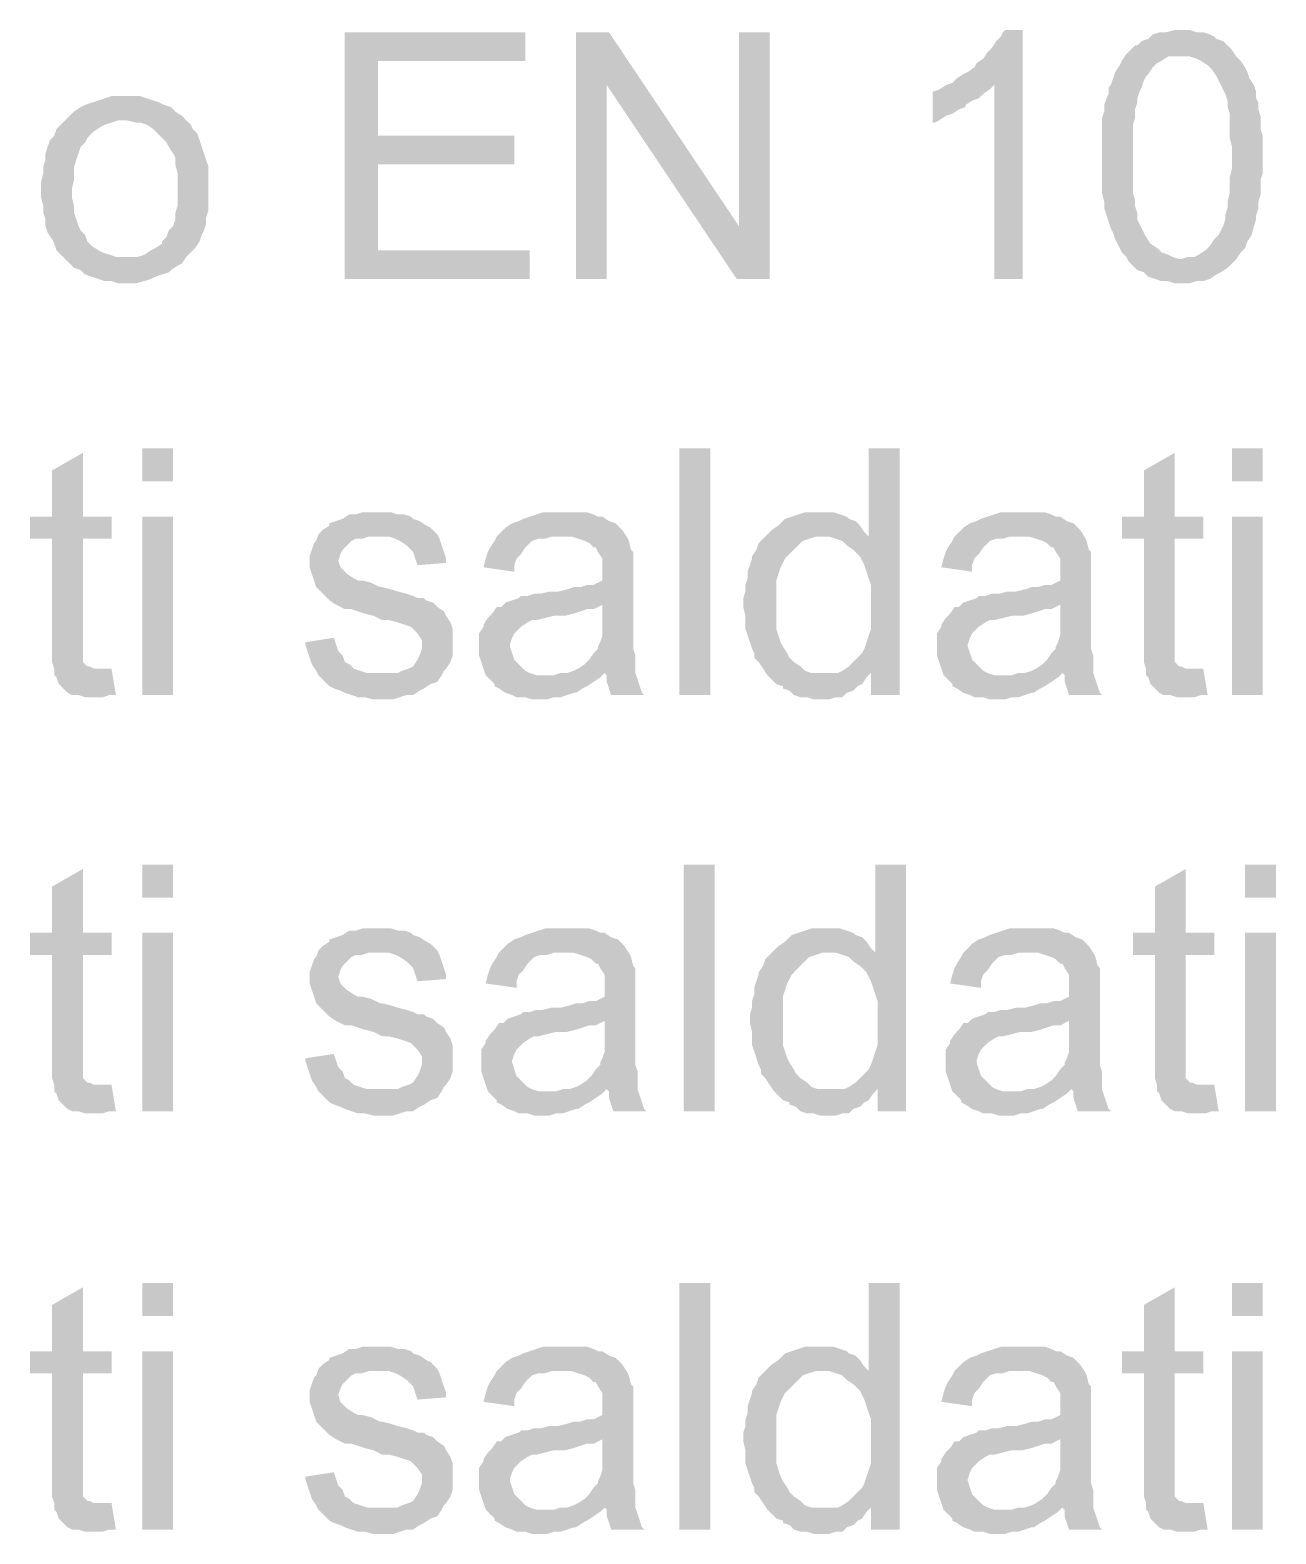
# Model space of a CAD drawing. Header units: millimetres. Extents: x -35.3 to 0.3, y 0.4 to 20.6.
# Drawn here: x -34.099 to -33.628, y 7.46 to 8.029 of the extents above; entities that cross this region are included whole.
import ezdxf

# ---------------------------------------------------------------- set-up
doc = ezdxf.new("R2010")
doc.units = ezdxf.units.MM
doc.layers.add('PDF _Riempimenti solidi', color=7, linetype='Continuous')

msp = doc.modelspace()

# ---------------------------------------------------------------- hatches: boundary and pattern name
at = {"layer": 'PDF _Riempimenti solidi', "transparency": 33554559}
for points in [[(-33.91183, 8.02851), (-33.98017, 8.02851), (-33.98017, 7.93517), (-33.91017, 7.93517), (-33.91017, 7.94601), (-33.96767, 7.94601), (-33.96767, 7.97851), (-33.916, 7.97851), (-33.916, 7.98934), (-33.96767, 7.98934), (-33.96767, 8.01767), (-33.91183, 8.01767)], [(-33.88017, 8.02851), (-33.89267, 8.02851), (-33.89267, 7.93517), (-33.881, 7.93517), (-33.881, 8.00851)], [(-33.88017, 8.02851), (-33.881, 8.00851), (-33.83183, 7.93517), (-33.831, 7.95517)], [(-33.81933, 8.02851), (-33.831, 8.02851), (-33.831, 7.95517), (-33.83183, 7.93517), (-33.81933, 7.93517)], [(-33.7235, 8.02934), (-33.73017, 8.02934), (-33.731, 8.02851), (-33.73183, 8.02684), (-33.7335, 8.02517), (-33.73517, 8.02267), (-33.73683, 8.02101), (-33.7385, 8.01851), (-33.741, 8.01684), (-33.74183, 8.01517), (-33.74433, 8.01351), (-33.746, 8.01267), (-33.7485, 8.01101), (-33.75017, 8.00934), (-33.73433, 8.00851), (-33.73433, 7.93517), (-33.7235, 7.93517)], [(-33.6635, 8.02934), (-33.666, 8.02934), (-33.66933, 8.02851), (-33.67183, 8.02851), (-33.67433, 8.02767), (-33.676, 8.02601), (-33.6785, 8.02517), (-33.68017, 8.02351), (-33.681, 8.02351), (-33.68267, 8.02184), (-33.68433, 8.02017), (-33.6635, 8.01934), (-33.66017, 8.01934), (-33.65767, 8.01851), (-33.656, 8.01767), (-33.6535, 8.01601), (-33.65183, 8.01434), (-33.65017, 8.01184), (-33.64933, 8.01017), (-33.6485, 8.00851), (-33.64683, 8.00517), (-33.646, 8.00267), (-33.646, 8.00017), (-33.64517, 7.99767), (-33.64517, 7.98851), (-33.64433, 7.98517), (-33.64433, 7.97684), (-33.64517, 7.97351), (-33.64517, 7.96767), (-33.646, 7.96434), (-33.646, 7.96184), (-33.64683, 7.95934), (-33.64683, 7.95767), (-33.64767, 7.95517), (-33.64933, 7.95184), (-33.651, 7.95017), (-33.65267, 7.94767), (-33.65433, 7.94601), (-33.65683, 7.94434), (-33.6585, 7.94351), (-33.661, 7.94351), (-33.6635, 7.94267), (-33.6835, 7.94184), (-33.68183, 7.94017), (-33.68017, 7.93851), (-33.67767, 7.93767), (-33.676, 7.93601), (-33.671, 7.93434), (-33.6685, 7.93434), (-33.666, 7.93351), (-33.66017, 7.93351), (-33.65767, 7.93434), (-33.65517, 7.93434), (-33.65267, 7.93517), (-33.65017, 7.93684), (-33.6485, 7.93767), (-33.646, 7.93934), (-33.64433, 7.94101), (-33.64267, 7.94267), (-33.641, 7.94517), (-33.63933, 7.94684), (-33.6385, 7.94934), (-33.63683, 7.95184), (-33.636, 7.95517), (-33.63517, 7.95767), (-33.63517, 7.95934), (-33.63433, 7.96184), (-33.63433, 7.96434), (-33.6335, 7.96684), (-33.6335, 7.97267), (-33.63267, 7.97517), (-33.63267, 7.98934), (-33.6335, 7.99184), (-33.6335, 7.99684), (-33.63433, 7.99934), (-33.63433, 8.00184), (-33.63517, 8.00351), (-33.63517, 8.00601), (-33.636, 8.00851), (-33.63767, 8.01101), (-33.6385, 8.01351), (-33.63933, 8.01517), (-33.641, 8.01767), (-33.64267, 8.01934), (-33.64433, 8.02184), (-33.64767, 8.02517), (-33.65017, 8.02601), (-33.651, 8.02684), (-33.65267, 8.02767), (-33.65517, 8.02851), (-33.65767, 8.02851), (-33.66017, 8.02934)], [(-33.68433, 8.02017), (-33.686, 8.01767), (-33.68683, 8.01601), (-33.6885, 8.01351), (-33.68933, 8.01101), (-33.69017, 8.00851), (-33.691, 8.00767), (-33.691, 8.00517), (-33.69183, 8.00351), (-33.69267, 8.00101), (-33.69267, 7.99851), (-33.6935, 7.99601), (-33.6935, 7.96767), (-33.69267, 7.96434), (-33.69267, 7.96184), (-33.69017, 7.95434), (-33.68933, 7.95267), (-33.6885, 7.95017), (-33.68767, 7.94851), (-33.68683, 7.94684), (-33.686, 7.94517), (-33.68433, 7.94351), (-33.6835, 7.94184), (-33.6635, 7.94267), (-33.66433, 7.94267), (-33.66683, 7.94351), (-33.6685, 7.94434), (-33.671, 7.94517), (-33.67267, 7.94684), (-33.67517, 7.94851), (-33.67683, 7.95101), (-33.67933, 7.95601), (-33.68017, 7.95767), (-33.68017, 7.96017), (-33.681, 7.96267), (-33.681, 7.96517), (-33.68183, 7.96767), (-33.68183, 7.99351), (-33.681, 7.99601), (-33.681, 7.99934), (-33.68017, 8.00184), (-33.68017, 8.00351), (-33.67933, 8.00601), (-33.6785, 8.00767), (-33.67767, 8.01017), (-33.67683, 8.01184), (-33.676, 8.01267), (-33.67433, 8.01517), (-33.67267, 8.01684), (-33.671, 8.01767), (-33.6685, 8.01934), (-33.6635, 8.01934)], [(-33.75017, 8.00934), (-33.75267, 8.00851), (-33.75517, 8.00684), (-33.75767, 8.00601), (-33.75767, 7.99434), (-33.75683, 7.99434), (-33.75517, 7.99517), (-33.75267, 7.99684), (-33.75017, 7.99767), (-33.74767, 7.99934), (-33.74517, 8.00017), (-33.74517, 8.00101), (-33.74267, 8.00267), (-33.74017, 8.00351), (-33.7385, 8.00517), (-33.736, 8.00684), (-33.73433, 8.00851)], [(-34.0635, 8.00434), (-34.0685, 8.00434), (-34.071, 8.00351), (-34.0735, 8.00267), (-34.0785, 8.00101), (-34.08017, 8.00017), (-34.08267, 7.99851), (-34.08433, 7.99684), (-34.086, 7.99517), (-34.06267, 7.99517), (-34.05933, 7.99434), (-34.05767, 7.99434), (-34.05517, 7.99351), (-34.05267, 7.99184), (-34.04933, 7.98851), (-34.04767, 7.98684), (-34.04683, 7.98517), (-34.04517, 7.98267), (-34.04433, 7.98101), (-34.04433, 7.97851), (-34.0435, 7.97517), (-34.0435, 7.96267), (-34.04433, 7.96017), (-34.04433, 7.95767), (-34.04517, 7.95517), (-34.04683, 7.95351), (-34.04767, 7.95101), (-34.04933, 7.94934), (-34.04933, 7.94851), (-34.05183, 7.94684), (-34.0535, 7.94601), (-34.056, 7.94434), (-34.0585, 7.94351), (-34.0635, 7.94351), (-34.086, 7.94267), (-34.08433, 7.94101), (-34.08267, 7.93934), (-34.08017, 7.93851), (-34.0785, 7.93684), (-34.0735, 7.93517), (-34.071, 7.93434), (-34.0685, 7.93434), (-34.066, 7.93351), (-34.05933, 7.93351), (-34.056, 7.93434), (-34.0535, 7.93517), (-34.05183, 7.93601), (-34.04933, 7.93684), (-34.04683, 7.93767), (-34.046, 7.93851), (-34.0435, 7.94017), (-34.04183, 7.94101), (-34.04017, 7.94351), (-34.0385, 7.94517), (-34.03683, 7.94684), (-34.03517, 7.94934), (-34.03433, 7.95184), (-34.0335, 7.95351), (-34.03267, 7.95601), (-34.03267, 7.95851), (-34.03183, 7.96101), (-34.03183, 7.97767), (-34.0335, 7.98267), (-34.03433, 7.98517), (-34.03517, 7.98767), (-34.036, 7.99017), (-34.03767, 7.99184), (-34.0385, 7.99351), (-34.04017, 7.99517), (-34.04183, 7.99684), (-34.04433, 7.99851), (-34.046, 8.00017), (-34.0485, 8.00101), (-34.05017, 8.00184), (-34.05267, 8.00267), (-34.05767, 8.00434), (-34.06017, 8.00434)], [(-34.086, 7.99517), (-34.08767, 7.99351), (-34.08933, 7.99184), (-34.09017, 7.98934), (-34.09183, 7.98767), (-34.0935, 7.98267), (-34.0935, 7.98017), (-34.09433, 7.97767), (-34.09433, 7.97517), (-34.09517, 7.97184), (-34.09517, 7.96601), (-34.09433, 7.96267), (-34.09433, 7.96017), (-34.0935, 7.95767), (-34.0935, 7.95517), (-34.09267, 7.95267), (-34.091, 7.95017), (-34.09017, 7.94851), (-34.08933, 7.94601), (-34.08767, 7.94434), (-34.086, 7.94267), (-34.0635, 7.94351), (-34.06683, 7.94351), (-34.07183, 7.94517), (-34.0735, 7.94601), (-34.076, 7.94767), (-34.07767, 7.94934), (-34.0785, 7.95184), (-34.08017, 7.95351), (-34.081, 7.95517), (-34.08183, 7.95767), (-34.08267, 7.96017), (-34.08267, 7.96267), (-34.0835, 7.96601), (-34.0835, 7.96934), (-34.08267, 7.97267), (-34.08267, 7.97767), (-34.08183, 7.98017), (-34.08017, 7.98517), (-34.0785, 7.98684), (-34.07767, 7.98851), (-34.07683, 7.98934), (-34.07517, 7.99101), (-34.07267, 7.99267), (-34.071, 7.99351), (-34.066, 7.99517), (-34.0635, 7.99517)], [(-34.07933, 7.86934), (-34.091, 7.86267), (-34.091, 7.84517), (-34.09933, 7.84517), (-34.09933, 7.83684), (-34.091, 7.83684), (-34.091, 7.79017), (-34.09017, 7.78767), (-34.0735, 7.78767), (-34.07517, 7.78767), (-34.07683, 7.78851), (-34.07767, 7.78851), (-34.07933, 7.79017), (-34.07933, 7.83684), (-34.0685, 7.83684), (-34.0685, 7.84517), (-34.07933, 7.84517)], [(-34.04517, 7.85851), (-34.04517, 7.87101), (-34.05683, 7.87101), (-34.05683, 7.85851)], [(-33.84183, 7.77767), (-33.84183, 7.87101), (-33.8535, 7.87101), (-33.8535, 7.77767)], [(-33.77017, 7.87101), (-33.78183, 7.87101), (-33.78183, 7.83767), (-33.79933, 7.83767), (-33.79683, 7.83767), (-33.79433, 7.83684), (-33.79183, 7.83601), (-33.79017, 7.83434), (-33.78767, 7.83267), (-33.786, 7.83101), (-33.78517, 7.83017), (-33.78433, 7.82851), (-33.7835, 7.82684), (-33.78183, 7.82184), (-33.781, 7.81934), (-33.781, 7.80267), (-33.78183, 7.80017), (-33.7835, 7.79517), (-33.78433, 7.79351), (-33.786, 7.79184), (-33.78933, 7.78851), (-33.79183, 7.78684), (-33.7935, 7.78601), (-33.781, 7.78601), (-33.781, 7.77767), (-33.77017, 7.77767)], [(-33.666, 7.86934), (-33.67767, 7.86267), (-33.67767, 7.84517), (-33.686, 7.84517), (-33.686, 7.83684), (-33.67767, 7.83684), (-33.67767, 7.79017), (-33.67683, 7.78767), (-33.66017, 7.78767), (-33.66183, 7.78767), (-33.6635, 7.78851), (-33.66433, 7.78851), (-33.666, 7.79017), (-33.666, 7.83684), (-33.65517, 7.83684), (-33.65517, 7.84517), (-33.666, 7.84517)], [(-33.63267, 7.85851), (-33.63267, 7.87101), (-33.64434, 7.87101), (-33.64434, 7.85851)], [(-34.04517, 7.77767), (-34.04517, 7.84517), (-34.05683, 7.84517), (-34.05683, 7.77767)], [(-33.9685, 7.84684), (-33.9735, 7.84684), (-33.976, 7.84601), (-33.9785, 7.84601), (-33.981, 7.84434), (-33.9835, 7.84351), (-33.986, 7.84267), (-33.986, 7.84184), (-33.9885, 7.84017), (-33.99017, 7.83851), (-33.96767, 7.83767), (-33.9635, 7.83767), (-33.961, 7.83684), (-33.95933, 7.83601), (-33.95683, 7.83434), (-33.95433, 7.83184), (-33.95267, 7.82684), (-33.94183, 7.82767), (-33.94183, 7.82934), (-33.94267, 7.83184), (-33.9435, 7.83434), (-33.94433, 7.83684), (-33.94517, 7.83851), (-33.94767, 7.84101), (-33.94933, 7.84184), (-33.95183, 7.84351), (-33.95433, 7.84434), (-33.95517, 7.84517), (-33.95767, 7.84601), (-33.96017, 7.84601), (-33.96267, 7.84684), (-33.96517, 7.84684)], [(-33.89683, 7.84684), (-33.90517, 7.84684), (-33.90767, 7.84601), (-33.91267, 7.84434), (-33.91433, 7.84351), (-33.91683, 7.84267), (-33.91933, 7.84101), (-33.921, 7.83934), (-33.92267, 7.83767), (-33.89433, 7.83767), (-33.89183, 7.83684), (-33.88933, 7.83601), (-33.88767, 7.83517), (-33.886, 7.83351), (-33.88517, 7.83351), (-33.88433, 7.83184), (-33.88267, 7.82934), (-33.88267, 7.82101), (-33.886, 7.81934), (-33.8885, 7.81934), (-33.891, 7.81851), (-33.8935, 7.81851), (-33.896, 7.81767), (-33.89933, 7.81684), (-33.90267, 7.81684), (-33.906, 7.81601), (-33.9085, 7.81601), (-33.911, 7.81517), (-33.9135, 7.81517), (-33.91433, 7.81434), (-33.91933, 7.81267), (-33.88267, 7.81184), (-33.88267, 7.80017), (-33.8835, 7.79767), (-33.88433, 7.79601), (-33.88433, 7.79517), (-33.886, 7.79351), (-33.88767, 7.79101), (-33.88933, 7.78934), (-33.89183, 7.78767), (-33.8935, 7.78684), (-33.896, 7.78601), (-33.88183, 7.78601), (-33.881, 7.78517), (-33.881, 7.78267), (-33.88017, 7.78017), (-33.87933, 7.77767), (-33.86683, 7.77767), (-33.86767, 7.77851), (-33.8685, 7.78101), (-33.86933, 7.78351), (-33.87017, 7.78601), (-33.87017, 7.79267), (-33.871, 7.79517), (-33.871, 7.83184), (-33.87183, 7.83267), (-33.87267, 7.83601), (-33.8735, 7.83767), (-33.87517, 7.84017), (-33.876, 7.84101), (-33.87767, 7.84267), (-33.88017, 7.84351), (-33.88267, 7.84517), (-33.88433, 7.84517), (-33.886, 7.84601), (-33.8885, 7.84684), (-33.89433, 7.84684)], [(-33.80017, 7.84684), (-33.806, 7.84684), (-33.8085, 7.84601), (-33.811, 7.84517), (-33.8135, 7.84434), (-33.81517, 7.84267), (-33.816, 7.84184), (-33.8185, 7.84017), (-33.82017, 7.83851), (-33.8235, 7.83517), (-33.82433, 7.83267), (-33.826, 7.83017), (-33.826, 7.82934), (-33.82683, 7.82684), (-33.82767, 7.82434), (-33.82767, 7.82184), (-33.8285, 7.81934), (-33.8285, 7.81684), (-33.82933, 7.81434), (-33.82933, 7.81101), (-33.8285, 7.80767), (-33.8285, 7.80267), (-33.82767, 7.80017), (-33.82683, 7.79767), (-33.826, 7.79517), (-33.82517, 7.79351), (-33.82517, 7.79184), (-33.8235, 7.79017), (-33.82017, 7.78517), (-33.7985, 7.78601), (-33.8035, 7.78601), (-33.806, 7.78684), (-33.80767, 7.78851), (-33.81017, 7.79017), (-33.81183, 7.79184), (-33.81267, 7.79351), (-33.81433, 7.79601), (-33.81517, 7.79767), (-33.816, 7.80017), (-33.81683, 7.80267), (-33.81683, 7.82101), (-33.816, 7.82351), (-33.81517, 7.82601), (-33.8135, 7.82934), (-33.81017, 7.83267), (-33.80683, 7.83601), (-33.80433, 7.83684), (-33.80183, 7.83767), (-33.78183, 7.83767), (-33.7835, 7.83934), (-33.78517, 7.84184), (-33.78683, 7.84351), (-33.78933, 7.84434), (-33.79017, 7.84517), (-33.79267, 7.84601), (-33.79517, 7.84684), (-33.79767, 7.84684)], [(-33.7235, 7.84684), (-33.73183, 7.84684), (-33.73433, 7.84601), (-33.73683, 7.84517), (-33.73933, 7.84434), (-33.741, 7.84351), (-33.7435, 7.84267), (-33.746, 7.84101), (-33.74767, 7.83934), (-33.74933, 7.83767), (-33.721, 7.83767), (-33.716, 7.83601), (-33.71433, 7.83517), (-33.71267, 7.83351), (-33.71183, 7.83351), (-33.711, 7.83184), (-33.70933, 7.82934), (-33.70933, 7.82101), (-33.71267, 7.81934), (-33.71517, 7.81934), (-33.71767, 7.81851), (-33.72017, 7.81851), (-33.72267, 7.81767), (-33.726, 7.81684), (-33.72933, 7.81684), (-33.73267, 7.81601), (-33.73517, 7.81601), (-33.73767, 7.81517), (-33.74017, 7.81517), (-33.741, 7.81434), (-33.746, 7.81267), (-33.70933, 7.81184), (-33.70933, 7.80017), (-33.71017, 7.79767), (-33.711, 7.79601), (-33.711, 7.79517), (-33.71267, 7.79351), (-33.71433, 7.79101), (-33.716, 7.78934), (-33.7185, 7.78767), (-33.72017, 7.78684), (-33.72267, 7.78601), (-33.7085, 7.78601), (-33.70767, 7.78517), (-33.70767, 7.78267), (-33.70683, 7.78017), (-33.706, 7.77767), (-33.6935, 7.77767), (-33.69433, 7.77851), (-33.69517, 7.78101), (-33.69683, 7.78601), (-33.69683, 7.79267), (-33.69767, 7.79517), (-33.69767, 7.83184), (-33.6985, 7.83267), (-33.69933, 7.83601), (-33.70017, 7.83767), (-33.70183, 7.84017), (-33.70267, 7.84101), (-33.70433, 7.84267), (-33.70683, 7.84351), (-33.70933, 7.84517), (-33.711, 7.84517), (-33.71267, 7.84601), (-33.71517, 7.84684), (-33.721, 7.84684)], [(-33.63267, 7.77767), (-33.63267, 7.84517), (-33.64434, 7.84517), (-33.64434, 7.77767)], [(-33.99017, 7.83851), (-33.991, 7.83601), (-33.99183, 7.83517), (-33.99267, 7.83267), (-33.9935, 7.83017), (-33.9935, 7.82601), (-33.99267, 7.82351), (-33.99183, 7.82101), (-33.991, 7.81851), (-33.98767, 7.81517), (-33.986, 7.81351), (-33.9835, 7.81184), (-33.98017, 7.81017), (-33.97767, 7.81017), (-33.97517, 7.80934), (-33.97267, 7.80851), (-33.96933, 7.80767), (-33.966, 7.80601), (-33.9635, 7.80601), (-33.96017, 7.80517), (-33.95517, 7.80351), (-33.95267, 7.80101), (-33.951, 7.79851), (-33.951, 7.79517), (-33.95183, 7.79267), (-33.95267, 7.79101), (-33.95433, 7.78851), (-33.956, 7.78767), (-33.9585, 7.78684), (-33.96017, 7.78601), (-33.966, 7.78601), (-33.99017, 7.78517), (-33.98683, 7.78184), (-33.986, 7.78101), (-33.98433, 7.78017), (-33.98183, 7.77934), (-33.98017, 7.77851), (-33.97767, 7.77767), (-33.97517, 7.77684), (-33.97267, 7.77684), (-33.96933, 7.77601), (-33.96183, 7.77601), (-33.95933, 7.77684), (-33.95683, 7.77767), (-33.95433, 7.77767), (-33.95183, 7.77934), (-33.95017, 7.78017), (-33.94767, 7.78184), (-33.94517, 7.78267), (-33.9435, 7.78517), (-33.94267, 7.78684), (-33.94183, 7.78767), (-33.94017, 7.79017), (-33.93933, 7.79267), (-33.93933, 7.80267), (-33.94017, 7.80517), (-33.94183, 7.80767), (-33.94267, 7.80934), (-33.94517, 7.81101), (-33.94683, 7.81267), (-33.94933, 7.81351), (-33.95017, 7.81434), (-33.95267, 7.81434), (-33.95433, 7.81517), (-33.95683, 7.81601), (-33.96017, 7.81684), (-33.96267, 7.81767), (-33.966, 7.81851), (-33.96683, 7.81851), (-33.97017, 7.82017), (-33.9735, 7.82101), (-33.97517, 7.82101), (-33.97683, 7.82184), (-33.97933, 7.82351), (-33.981, 7.82517), (-33.98183, 7.82601), (-33.98267, 7.82851), (-33.98183, 7.83101), (-33.981, 7.83267), (-33.9785, 7.83517), (-33.97767, 7.83601), (-33.976, 7.83684), (-33.9735, 7.83684), (-33.971, 7.83767), (-33.96767, 7.83767)], [(-33.92267, 7.83767), (-33.9235, 7.83601), (-33.92517, 7.83351), (-33.926, 7.83184), (-33.92683, 7.82934), (-33.92767, 7.82601), (-33.916, 7.82434), (-33.916, 7.82684), (-33.91517, 7.82934), (-33.9135, 7.83101), (-33.91183, 7.83351), (-33.911, 7.83434), (-33.90933, 7.83601), (-33.90683, 7.83684), (-33.90433, 7.83684), (-33.90183, 7.83767), (-33.8985, 7.83767)], [(-33.74933, 7.83767), (-33.75017, 7.83601), (-33.75183, 7.83351), (-33.75267, 7.83184), (-33.7535, 7.82934), (-33.75433, 7.82601), (-33.74267, 7.82434), (-33.74267, 7.82684), (-33.74183, 7.82934), (-33.74017, 7.83101), (-33.7385, 7.83351), (-33.73767, 7.83434), (-33.736, 7.83601), (-33.7335, 7.83684), (-33.731, 7.83684), (-33.7285, 7.83767), (-33.72517, 7.83767)], [(-33.91933, 7.81267), (-33.921, 7.81101), (-33.92267, 7.81101), (-33.92433, 7.80851), (-33.926, 7.80684), (-33.92767, 7.80434), (-33.92767, 7.80351), (-33.92933, 7.80101), (-33.92933, 7.79267), (-33.92683, 7.78517), (-33.92517, 7.78351), (-33.9235, 7.78184), (-33.9235, 7.78101), (-33.92183, 7.78017), (-33.91933, 7.77851), (-33.91683, 7.77767), (-33.91517, 7.77684), (-33.91183, 7.77684), (-33.90933, 7.77601), (-33.9035, 7.77601), (-33.901, 7.77684), (-33.8985, 7.77684), (-33.8935, 7.77851), (-33.89267, 7.77851), (-33.89017, 7.78017), (-33.8885, 7.78101), (-33.886, 7.78267), (-33.8835, 7.78434), (-33.9035, 7.78517), (-33.90767, 7.78517), (-33.91017, 7.78601), (-33.91183, 7.78684), (-33.91433, 7.78934), (-33.916, 7.79101), (-33.91683, 7.79351), (-33.91767, 7.79601), (-33.91767, 7.79684), (-33.91683, 7.79934), (-33.916, 7.80101), (-33.91517, 7.80184), (-33.9135, 7.80351), (-33.911, 7.80517), (-33.90933, 7.80601), (-33.90767, 7.80601), (-33.90433, 7.80684), (-33.901, 7.80767), (-33.89683, 7.80767), (-33.8935, 7.80851), (-33.891, 7.80934), (-33.8885, 7.81017), (-33.886, 7.81017), (-33.88267, 7.81184)], [(-33.746, 7.81267), (-33.74767, 7.81101), (-33.74933, 7.81101), (-33.751, 7.80851), (-33.75267, 7.80684), (-33.75433, 7.80434), (-33.75433, 7.80351), (-33.756, 7.80101), (-33.756, 7.79267), (-33.75517, 7.79017), (-33.7535, 7.78517), (-33.75183, 7.78351), (-33.75017, 7.78184), (-33.75017, 7.78101), (-33.7485, 7.78017), (-33.746, 7.77851), (-33.7435, 7.77767), (-33.74183, 7.77684), (-33.7385, 7.77684), (-33.736, 7.77601), (-33.73017, 7.77601), (-33.72767, 7.77684), (-33.72517, 7.77684), (-33.72017, 7.77851), (-33.71933, 7.77851), (-33.71683, 7.78017), (-33.71517, 7.78101), (-33.71267, 7.78267), (-33.71017, 7.78434), (-33.73017, 7.78517), (-33.73433, 7.78517), (-33.73683, 7.78601), (-33.7385, 7.78684), (-33.741, 7.78934), (-33.74267, 7.79101), (-33.7435, 7.79351), (-33.74433, 7.79601), (-33.74433, 7.79684), (-33.7435, 7.79934), (-33.74267, 7.80101), (-33.74183, 7.80184), (-33.74017, 7.80351), (-33.73767, 7.80517), (-33.736, 7.80601), (-33.73433, 7.80601), (-33.731, 7.80684), (-33.72767, 7.80767), (-33.7235, 7.80767), (-33.72017, 7.80851), (-33.71767, 7.80934), (-33.71517, 7.81017), (-33.71267, 7.81017), (-33.70933, 7.81184)], [(-33.98433, 7.79934), (-33.99517, 7.79767), (-33.99517, 7.79684), (-33.99433, 7.79434), (-33.9935, 7.79184), (-33.99267, 7.78934), (-33.991, 7.78684), (-33.99017, 7.78517), (-33.966, 7.78601), (-33.97183, 7.78601), (-33.97433, 7.78684), (-33.97683, 7.78767), (-33.9785, 7.78934), (-33.98017, 7.79017), (-33.981, 7.79267), (-33.98267, 7.79434), (-33.9835, 7.79684)], [(-34.0685, 7.78767), (-34.09017, 7.78767), (-34.09017, 7.78517), (-34.08933, 7.78434), (-34.0885, 7.78184), (-34.08683, 7.78017), (-34.08517, 7.77851), (-34.0835, 7.77767), (-34.081, 7.77767), (-34.0785, 7.77684), (-34.07183, 7.77684), (-34.06933, 7.77767), (-34.06683, 7.77767)], [(-33.65517, 7.78767), (-33.67683, 7.78767), (-33.67683, 7.78517), (-33.676, 7.78434), (-33.67517, 7.78184), (-33.6735, 7.78017), (-33.67183, 7.77851), (-33.67017, 7.77767), (-33.66767, 7.77767), (-33.66517, 7.77684), (-33.6585, 7.77684), (-33.656, 7.77767), (-33.6535, 7.77767)], [(-33.896, 7.78601), (-33.8985, 7.78601), (-33.901, 7.78517), (-33.9035, 7.78517), (-33.8835, 7.78434), (-33.88183, 7.78601)], [(-33.7935, 7.78601), (-33.7985, 7.78601), (-33.82017, 7.78517), (-33.81683, 7.78184), (-33.81433, 7.78101), (-33.81433, 7.78017), (-33.81183, 7.77934), (-33.81017, 7.77767), (-33.80767, 7.77684), (-33.80517, 7.77684), (-33.80267, 7.77601), (-33.79683, 7.77601), (-33.79433, 7.77684), (-33.79183, 7.77684), (-33.79017, 7.77851), (-33.78767, 7.77934), (-33.786, 7.78101), (-33.78433, 7.78184), (-33.78267, 7.78434), (-33.781, 7.78601)], [(-33.72267, 7.78601), (-33.72517, 7.78601), (-33.72767, 7.78517), (-33.73017, 7.78517), (-33.71017, 7.78434), (-33.7085, 7.78601)], [(-34.04517, 7.70101), (-34.04517, 7.71351), (-34.05683, 7.71351), (-34.05683, 7.70101)], [(-33.84017, 7.62017), (-33.84017, 7.71351), (-33.85184, 7.71351), (-33.85184, 7.62017)], [(-33.76767, 7.71351), (-33.77933, 7.71351), (-33.77933, 7.68017), (-33.79683, 7.68017), (-33.79433, 7.68017), (-33.78933, 7.67851), (-33.78767, 7.67684), (-33.78517, 7.67517), (-33.7835, 7.67351), (-33.78267, 7.67267), (-33.781, 7.66934), (-33.7785, 7.66184), (-33.7785, 7.64517), (-33.781, 7.63767), (-33.78183, 7.63601), (-33.7835, 7.63434), (-33.78517, 7.63267), (-33.78683, 7.63101), (-33.78933, 7.62934), (-33.791, 7.62851), (-33.7785, 7.62851), (-33.7785, 7.62017), (-33.76767, 7.62017)], [(-33.62767, 7.70101), (-33.62767, 7.71351), (-33.63934, 7.71351), (-33.63934, 7.70101)], [(-34.07933, 7.71184), (-34.091, 7.70517), (-34.091, 7.68767), (-34.09933, 7.68767), (-34.09933, 7.67934), (-34.091, 7.67934), (-34.091, 7.63267), (-34.09017, 7.63017), (-34.0735, 7.63017), (-34.07517, 7.63017), (-34.07683, 7.63101), (-34.07767, 7.63101), (-34.07933, 7.63267), (-34.07933, 7.67934), (-34.0685, 7.67934), (-34.0685, 7.68767), (-34.07933, 7.68767)], [(-33.66183, 7.71184), (-33.6735, 7.70517), (-33.6735, 7.68767), (-33.68183, 7.68767), (-33.68183, 7.67934), (-33.6735, 7.67934), (-33.6735, 7.63267), (-33.67267, 7.63017), (-33.656, 7.63017), (-33.65767, 7.63017), (-33.65933, 7.63101), (-33.66017, 7.63101), (-33.66183, 7.63267), (-33.66183, 7.67934), (-33.651, 7.67934), (-33.651, 7.68767), (-33.66183, 7.68767)], [(-34.04517, 7.62017), (-34.04517, 7.68767), (-34.05683, 7.68767), (-34.05683, 7.62017)], [(-33.9685, 7.68934), (-33.9735, 7.68934), (-33.976, 7.68851), (-33.9785, 7.68851), (-33.981, 7.68684), (-33.9835, 7.68601), (-33.986, 7.68517), (-33.986, 7.68434), (-33.9885, 7.68267), (-33.99017, 7.68101), (-33.96767, 7.68017), (-33.9635, 7.68017), (-33.961, 7.67934), (-33.95933, 7.67851), (-33.95683, 7.67684), (-33.956, 7.67601), (-33.95433, 7.67434), (-33.95267, 7.66934), (-33.94183, 7.67017), (-33.94183, 7.67184), (-33.94267, 7.67434), (-33.9435, 7.67684), (-33.94433, 7.67934), (-33.94517, 7.68101), (-33.94767, 7.68351), (-33.94933, 7.68434), (-33.95183, 7.68601), (-33.95433, 7.68684), (-33.95517, 7.68767), (-33.95767, 7.68851), (-33.96017, 7.68851), (-33.96267, 7.68934), (-33.96517, 7.68934)], [(-33.896, 7.68934), (-33.90433, 7.68934), (-33.90683, 7.68851), (-33.91183, 7.68684), (-33.9135, 7.68601), (-33.916, 7.68517), (-33.9185, 7.68351), (-33.92183, 7.68017), (-33.8935, 7.68017), (-33.891, 7.67934), (-33.8885, 7.67851), (-33.88683, 7.67767), (-33.88517, 7.67601), (-33.88433, 7.67601), (-33.8835, 7.67434), (-33.88183, 7.67184), (-33.88183, 7.66351), (-33.8835, 7.66267), (-33.88517, 7.66184), (-33.88767, 7.66184), (-33.89017, 7.66101), (-33.89267, 7.66101), (-33.89517, 7.66017), (-33.8985, 7.65934), (-33.90183, 7.65934), (-33.90517, 7.65851), (-33.90767, 7.65851), (-33.91017, 7.65767), (-33.91267, 7.65767), (-33.9135, 7.65684), (-33.9185, 7.65517), (-33.88183, 7.65434), (-33.88183, 7.64267), (-33.88267, 7.64017), (-33.8835, 7.63851), (-33.8835, 7.63767), (-33.88517, 7.63601), (-33.88683, 7.63351), (-33.8885, 7.63184), (-33.891, 7.63017), (-33.89267, 7.62934), (-33.89517, 7.62851), (-33.881, 7.62851), (-33.88017, 7.62767), (-33.88017, 7.62517), (-33.8785, 7.62017), (-33.866, 7.62017), (-33.86683, 7.62101), (-33.86767, 7.62351), (-33.8685, 7.62601), (-33.86933, 7.62851), (-33.86933, 7.63517), (-33.87017, 7.63767), (-33.87017, 7.67434), (-33.871, 7.67517), (-33.87183, 7.67851), (-33.87267, 7.68017), (-33.87433, 7.68267), (-33.87517, 7.68351), (-33.87683, 7.68517), (-33.87933, 7.68601), (-33.88183, 7.68767), (-33.8835, 7.68767), (-33.88517, 7.68851), (-33.88767, 7.68934), (-33.8935, 7.68934)], [(-33.79767, 7.68934), (-33.8035, 7.68934), (-33.8085, 7.68767), (-33.811, 7.68684), (-33.81267, 7.68517), (-33.8135, 7.68434), (-33.816, 7.68267), (-33.81767, 7.68101), (-33.821, 7.67767), (-33.82183, 7.67517), (-33.8235, 7.67267), (-33.8235, 7.67184), (-33.82517, 7.66684), (-33.82517, 7.66434), (-33.826, 7.66184), (-33.826, 7.65934), (-33.82683, 7.65684), (-33.82683, 7.65351), (-33.826, 7.65017), (-33.826, 7.64517), (-33.82517, 7.64267), (-33.8235, 7.63767), (-33.82267, 7.63601), (-33.82267, 7.63434), (-33.821, 7.63267), (-33.81767, 7.62767), (-33.796, 7.62851), (-33.801, 7.62851), (-33.8035, 7.62934), (-33.80517, 7.63101), (-33.80767, 7.63267), (-33.80933, 7.63434), (-33.81017, 7.63601), (-33.81183, 7.63851), (-33.81267, 7.64017), (-33.8135, 7.64267), (-33.81433, 7.64517), (-33.81433, 7.66351), (-33.8135, 7.66601), (-33.81267, 7.66851), (-33.81183, 7.67017), (-33.811, 7.67184), (-33.80767, 7.67517), (-33.806, 7.67684), (-33.80433, 7.67851), (-33.79933, 7.68017), (-33.77933, 7.68017), (-33.781, 7.68184), (-33.78267, 7.68434), (-33.78433, 7.68601), (-33.78683, 7.68684), (-33.78767, 7.68767), (-33.79017, 7.68851), (-33.79267, 7.68934), (-33.79517, 7.68934)], [(-33.72017, 7.68934), (-33.7285, 7.68934), (-33.731, 7.68851), (-33.7335, 7.68767), (-33.736, 7.68684), (-33.73767, 7.68601), (-33.74017, 7.68517), (-33.74267, 7.68351), (-33.74433, 7.68184), (-33.746, 7.68017), (-33.71767, 7.68017), (-33.71267, 7.67851), (-33.711, 7.67767), (-33.70933, 7.67601), (-33.7085, 7.67601), (-33.70767, 7.67434), (-33.706, 7.67184), (-33.706, 7.66351), (-33.70933, 7.66184), (-33.71183, 7.66184), (-33.71433, 7.66101), (-33.71683, 7.66101), (-33.71933, 7.66017), (-33.72267, 7.65934), (-33.726, 7.65934), (-33.72933, 7.65851), (-33.73183, 7.65851), (-33.73433, 7.65767), (-33.73683, 7.65767), (-33.73767, 7.65684), (-33.74017, 7.65601), (-33.74267, 7.65517), (-33.706, 7.65434), (-33.706, 7.64267), (-33.70683, 7.64017), (-33.70767, 7.63851), (-33.70767, 7.63767), (-33.70933, 7.63601), (-33.711, 7.63351), (-33.71267, 7.63184), (-33.71517, 7.63017), (-33.71683, 7.62934), (-33.71933, 7.62851), (-33.70517, 7.62851), (-33.70433, 7.62767), (-33.70433, 7.62517), (-33.70267, 7.62017), (-33.69017, 7.62017), (-33.691, 7.62101), (-33.69267, 7.62601), (-33.6935, 7.62851), (-33.6935, 7.63517), (-33.69433, 7.63767), (-33.69433, 7.67434), (-33.69517, 7.67517), (-33.696, 7.67851), (-33.69683, 7.68017), (-33.6985, 7.68267), (-33.69933, 7.68351), (-33.701, 7.68517), (-33.7035, 7.68601), (-33.706, 7.68767), (-33.70767, 7.68767), (-33.70933, 7.68851), (-33.71183, 7.68934), (-33.71767, 7.68934)], [(-33.62767, 7.62017), (-33.62767, 7.68767), (-33.63934, 7.68767), (-33.63934, 7.62017)], [(-33.99017, 7.68101), (-33.991, 7.67851), (-33.99183, 7.67767), (-33.99267, 7.67517), (-33.9935, 7.67267), (-33.9935, 7.66851), (-33.99267, 7.66601), (-33.99183, 7.66351), (-33.991, 7.66101), (-33.98767, 7.65767), (-33.986, 7.65601), (-33.9835, 7.65434), (-33.98017, 7.65267), (-33.97767, 7.65267), (-33.97517, 7.65184), (-33.97267, 7.65101), (-33.96933, 7.65017), (-33.966, 7.64851), (-33.9635, 7.64851), (-33.96017, 7.64767), (-33.95517, 7.64601), (-33.95267, 7.64351), (-33.951, 7.64101), (-33.951, 7.63767), (-33.95183, 7.63517), (-33.95267, 7.63351), (-33.95433, 7.63101), (-33.956, 7.63017), (-33.9585, 7.62934), (-33.96017, 7.62851), (-33.966, 7.62851), (-33.99017, 7.62767), (-33.98683, 7.62434), (-33.986, 7.62351), (-33.98433, 7.62267), (-33.98183, 7.62184), (-33.98017, 7.62101), (-33.97767, 7.62017), (-33.97517, 7.61934), (-33.97267, 7.61934), (-33.96933, 7.61851), (-33.96183, 7.61851), (-33.95933, 7.61934), (-33.95683, 7.62017), (-33.95433, 7.62017), (-33.95183, 7.62184), (-33.95017, 7.62267), (-33.94767, 7.62434), (-33.94517, 7.62517), (-33.9435, 7.62767), (-33.94267, 7.62934), (-33.94183, 7.63017), (-33.94017, 7.63267), (-33.93933, 7.63517), (-33.93933, 7.64517), (-33.94017, 7.64767), (-33.94183, 7.65017), (-33.94267, 7.65184), (-33.94517, 7.65351), (-33.94683, 7.65517), (-33.94933, 7.65601), (-33.95017, 7.65684), (-33.95267, 7.65684), (-33.95433, 7.65767), (-33.95683, 7.65851), (-33.96017, 7.65934), (-33.96267, 7.66017), (-33.966, 7.66101), (-33.96683, 7.66101), (-33.97017, 7.66267), (-33.9735, 7.66351), (-33.97517, 7.66351), (-33.97683, 7.66434), (-33.97933, 7.66601), (-33.981, 7.66767), (-33.98183, 7.66851), (-33.98267, 7.67101), (-33.98183, 7.67351), (-33.981, 7.67517), (-33.9785, 7.67767), (-33.97767, 7.67851), (-33.976, 7.67934), (-33.9735, 7.67934), (-33.971, 7.68017), (-33.96767, 7.68017)], [(-33.92183, 7.68017), (-33.92267, 7.67851), (-33.92433, 7.67601), (-33.92517, 7.67434), (-33.926, 7.67184), (-33.92683, 7.66851), (-33.91517, 7.66684), (-33.91517, 7.66934), (-33.91433, 7.67184), (-33.91267, 7.67351), (-33.911, 7.67601), (-33.91017, 7.67684), (-33.9085, 7.67851), (-33.906, 7.67934), (-33.9035, 7.67934), (-33.901, 7.68017), (-33.89767, 7.68017)], [(-33.746, 7.68017), (-33.74683, 7.67851), (-33.7485, 7.67601), (-33.74933, 7.67434), (-33.75017, 7.67184), (-33.751, 7.66851), (-33.73933, 7.66684), (-33.73933, 7.66934), (-33.7385, 7.67184), (-33.73683, 7.67351), (-33.73517, 7.67601), (-33.73433, 7.67684), (-33.73267, 7.67851), (-33.73017, 7.67934), (-33.72767, 7.67934), (-33.72517, 7.68017), (-33.72183, 7.68017)], [(-33.9185, 7.65517), (-33.92017, 7.65351), (-33.92183, 7.65351), (-33.9235, 7.65101), (-33.92517, 7.64934), (-33.92683, 7.64684), (-33.92683, 7.64601), (-33.9285, 7.64351), (-33.9285, 7.63517), (-33.92767, 7.63267), (-33.926, 7.62767), (-33.92433, 7.62601), (-33.92267, 7.62434), (-33.92267, 7.62351), (-33.921, 7.62267), (-33.9185, 7.62101), (-33.916, 7.62017), (-33.91433, 7.61934), (-33.911, 7.61934), (-33.9085, 7.61851), (-33.90267, 7.61851), (-33.90017, 7.61934), (-33.89767, 7.61934), (-33.89267, 7.62101), (-33.89183, 7.62101), (-33.88933, 7.62267), (-33.88767, 7.62351), (-33.88267, 7.62684), (-33.90267, 7.62767), (-33.90683, 7.62767), (-33.90933, 7.62851), (-33.911, 7.62934), (-33.91517, 7.63351), (-33.916, 7.63601), (-33.91683, 7.63851), (-33.91683, 7.63934), (-33.916, 7.64184), (-33.91517, 7.64351), (-33.91267, 7.64601), (-33.91017, 7.64767), (-33.9085, 7.64851), (-33.90683, 7.64851), (-33.9035, 7.64934), (-33.90017, 7.65017), (-33.896, 7.65017), (-33.89267, 7.65101), (-33.89017, 7.65184), (-33.88767, 7.65267), (-33.88517, 7.65267), (-33.8835, 7.65351), (-33.88183, 7.65434)], [(-33.74267, 7.65517), (-33.74433, 7.65351), (-33.746, 7.65351), (-33.74767, 7.65101), (-33.74933, 7.64934), (-33.751, 7.64684), (-33.751, 7.64601), (-33.75267, 7.64351), (-33.75267, 7.63517), (-33.75183, 7.63267), (-33.751, 7.63017), (-33.75017, 7.62767), (-33.7485, 7.62601), (-33.74683, 7.62434), (-33.74683, 7.62351), (-33.74517, 7.62267), (-33.74267, 7.62101), (-33.74017, 7.62017), (-33.7385, 7.61934), (-33.73517, 7.61934), (-33.73267, 7.61851), (-33.72683, 7.61851), (-33.72433, 7.61934), (-33.72183, 7.61934), (-33.71933, 7.62017), (-33.71683, 7.62101), (-33.716, 7.62101), (-33.7135, 7.62267), (-33.71183, 7.62351), (-33.70933, 7.62517), (-33.70683, 7.62684), (-33.72683, 7.62767), (-33.731, 7.62767), (-33.7335, 7.62851), (-33.73517, 7.62934), (-33.73683, 7.63101), (-33.73933, 7.63351), (-33.74017, 7.63601), (-33.741, 7.63851), (-33.741, 7.63934), (-33.74017, 7.64184), (-33.73933, 7.64351), (-33.73683, 7.64601), (-33.73433, 7.64767), (-33.73267, 7.64851), (-33.731, 7.64851), (-33.72767, 7.64934), (-33.72433, 7.65017), (-33.72017, 7.65017), (-33.71683, 7.65101), (-33.71183, 7.65267), (-33.70933, 7.65267), (-33.706, 7.65434)], [(-33.98433, 7.64184), (-33.99517, 7.64017), (-33.99517, 7.63934), (-33.99433, 7.63684), (-33.9935, 7.63434), (-33.99267, 7.63184), (-33.991, 7.62934), (-33.99017, 7.62767), (-33.966, 7.62851), (-33.97183, 7.62851), (-33.97433, 7.62934), (-33.97683, 7.63017), (-33.9785, 7.63184), (-33.98017, 7.63267), (-33.981, 7.63517), (-33.98267, 7.63684), (-33.9835, 7.63934)], [(-34.0685, 7.63017), (-34.09017, 7.63017), (-34.09017, 7.62767), (-34.08933, 7.62684), (-34.0885, 7.62434), (-34.08517, 7.62101), (-34.0835, 7.62017), (-34.081, 7.62017), (-34.0785, 7.61934), (-34.07183, 7.61934), (-34.06933, 7.62017), (-34.06683, 7.62017)], [(-33.89517, 7.62851), (-33.89767, 7.62851), (-33.90017, 7.62767), (-33.90267, 7.62767), (-33.88267, 7.62684), (-33.881, 7.62851)], [(-33.791, 7.62851), (-33.796, 7.62851), (-33.81767, 7.62767), (-33.81433, 7.62434), (-33.81183, 7.62351), (-33.81183, 7.62267), (-33.80933, 7.62184), (-33.80767, 7.62017), (-33.80517, 7.61934), (-33.80267, 7.61934), (-33.80017, 7.61851), (-33.79433, 7.61851), (-33.79183, 7.61934), (-33.78933, 7.61934), (-33.78767, 7.62101), (-33.78517, 7.62184), (-33.7835, 7.62351), (-33.78183, 7.62434), (-33.78017, 7.62684), (-33.7785, 7.62851)], [(-33.71933, 7.62851), (-33.72183, 7.62851), (-33.72433, 7.62767), (-33.72683, 7.62767), (-33.70683, 7.62684), (-33.70517, 7.62851)], [(-33.651, 7.63017), (-33.67267, 7.63017), (-33.67267, 7.62767), (-33.67183, 7.62684), (-33.671, 7.62434), (-33.66767, 7.62101), (-33.666, 7.62017), (-33.6635, 7.62017), (-33.661, 7.61934), (-33.65433, 7.61934), (-33.65183, 7.62017), (-33.64933, 7.62017)], [(-34.07933, 7.55351), (-34.091, 7.54684), (-34.091, 7.52934), (-34.09933, 7.52934), (-34.09933, 7.52101), (-34.091, 7.52101), (-34.091, 7.47434), (-34.09017, 7.47184), (-34.0735, 7.47184), (-34.07517, 7.47184), (-34.07683, 7.47267), (-34.07767, 7.47267), (-34.07933, 7.47434), (-34.07933, 7.52101), (-34.0685, 7.52101), (-34.0685, 7.52934), (-34.07933, 7.52934)], [(-34.04517, 7.54267), (-34.04517, 7.55517), (-34.05683, 7.55517), (-34.05683, 7.54267)], [(-33.84183, 7.46184), (-33.84183, 7.55517), (-33.8535, 7.55517), (-33.8535, 7.46184)], [(-33.77017, 7.55517), (-33.78183, 7.55517), (-33.78183, 7.52184), (-33.79933, 7.52184), (-33.79683, 7.52184), (-33.79433, 7.52101), (-33.79183, 7.52017), (-33.79017, 7.51851), (-33.78767, 7.51684), (-33.786, 7.51517), (-33.78517, 7.51434), (-33.78433, 7.51267), (-33.7835, 7.51101), (-33.78267, 7.50851), (-33.781, 7.50351), (-33.781, 7.48684), (-33.7835, 7.47934), (-33.78433, 7.47767), (-33.786, 7.47601), (-33.78933, 7.47267), (-33.79183, 7.47101), (-33.7935, 7.47017), (-33.781, 7.47017), (-33.781, 7.46184), (-33.77017, 7.46184)], [(-33.666, 7.55351), (-33.67767, 7.54684), (-33.67767, 7.52934), (-33.686, 7.52934), (-33.686, 7.52101), (-33.67767, 7.52101), (-33.67767, 7.47434), (-33.67683, 7.47184), (-33.66017, 7.47184), (-33.66183, 7.47184), (-33.6635, 7.47267), (-33.66433, 7.47267), (-33.666, 7.47434), (-33.666, 7.52101), (-33.65517, 7.52101), (-33.65517, 7.52934), (-33.666, 7.52934)], [(-33.63267, 7.54267), (-33.63267, 7.55517), (-33.64434, 7.55517), (-33.64434, 7.54267)], [(-33.9685, 7.53101), (-33.9735, 7.53101), (-33.976, 7.53017), (-33.9785, 7.53017), (-33.981, 7.52851), (-33.9835, 7.52767), (-33.986, 7.52684), (-33.986, 7.52601), (-33.9885, 7.52434), (-33.99017, 7.52267), (-33.96767, 7.52184), (-33.9635, 7.52184), (-33.961, 7.52101), (-33.95933, 7.52017), (-33.95683, 7.51851), (-33.95433, 7.51601), (-33.95267, 7.51101), (-33.94183, 7.51184), (-33.94183, 7.51351), (-33.94267, 7.51601), (-33.9435, 7.51851), (-33.94433, 7.52101), (-33.94517, 7.52267), (-33.94767, 7.52517), (-33.94933, 7.52601), (-33.95183, 7.52767), (-33.95433, 7.52851), (-33.95517, 7.52934), (-33.95767, 7.53017), (-33.96017, 7.53017), (-33.96267, 7.53101), (-33.96517, 7.53101)], [(-33.89683, 7.53101), (-33.90517, 7.53101), (-33.90767, 7.53017), (-33.91017, 7.52934), (-33.91267, 7.52851), (-33.91433, 7.52767), (-33.91683, 7.52684), (-33.91933, 7.52517), (-33.921, 7.52351), (-33.92267, 7.52184), (-33.89433, 7.52184), (-33.89183, 7.52101), (-33.88933, 7.52017), (-33.88767, 7.51934), (-33.886, 7.51767), (-33.88517, 7.51767), (-33.88433, 7.51601), (-33.88267, 7.51351), (-33.88267, 7.50517), (-33.886, 7.50351), (-33.8885, 7.50351), (-33.891, 7.50267), (-33.8935, 7.50267), (-33.896, 7.50184), (-33.89933, 7.50101), (-33.90267, 7.50101), (-33.906, 7.50017), (-33.9085, 7.50017), (-33.911, 7.49934), (-33.9135, 7.49934), (-33.91433, 7.49851), (-33.91933, 7.49684), (-33.88267, 7.49601), (-33.88267, 7.48434), (-33.8835, 7.48184), (-33.88433, 7.48017), (-33.88433, 7.47934), (-33.886, 7.47767), (-33.88767, 7.47517), (-33.88933, 7.47351), (-33.89183, 7.47184), (-33.8935, 7.47101), (-33.896, 7.47017), (-33.88183, 7.47017), (-33.881, 7.46934), (-33.881, 7.46684), (-33.88017, 7.46434), (-33.87933, 7.46184), (-33.86683, 7.46184), (-33.86767, 7.46267), (-33.8685, 7.46517), (-33.86933, 7.46767), (-33.87017, 7.47017), (-33.87017, 7.47684), (-33.871, 7.47934), (-33.871, 7.51601), (-33.87183, 7.51684), (-33.87267, 7.52017), (-33.8735, 7.52184), (-33.87517, 7.52434), (-33.876, 7.52517), (-33.87767, 7.52684), (-33.88017, 7.52767), (-33.88267, 7.52934), (-33.88433, 7.52934), (-33.886, 7.53017), (-33.8885, 7.53101), (-33.89433, 7.53101)], [(-33.80017, 7.53101), (-33.806, 7.53101), (-33.8085, 7.53017), (-33.811, 7.52934), (-33.8135, 7.52851), (-33.816, 7.52601), (-33.8185, 7.52434), (-33.82017, 7.52267), (-33.8235, 7.51934), (-33.82433, 7.51684), (-33.826, 7.51434), (-33.826, 7.51351), (-33.82683, 7.51101), (-33.82767, 7.50851), (-33.82767, 7.50601), (-33.8285, 7.50351), (-33.8285, 7.50101), (-33.82933, 7.49851), (-33.82933, 7.49517), (-33.8285, 7.49184), (-33.8285, 7.48684), (-33.82767, 7.48434), (-33.82683, 7.48184), (-33.826, 7.47934), (-33.82517, 7.47767), (-33.82517, 7.47601), (-33.8235, 7.47434), (-33.82017, 7.46934), (-33.7985, 7.47017), (-33.8035, 7.47017), (-33.806, 7.47101), (-33.80767, 7.47267), (-33.81017, 7.47434), (-33.81183, 7.47601), (-33.81267, 7.47767), (-33.81433, 7.48017), (-33.81517, 7.48184), (-33.81683, 7.48684), (-33.81683, 7.50517), (-33.816, 7.50767), (-33.81517, 7.51017), (-33.8135, 7.51351), (-33.81017, 7.51684), (-33.80683, 7.52017), (-33.80433, 7.52101), (-33.80183, 7.52184), (-33.78183, 7.52184), (-33.7835, 7.52351), (-33.78517, 7.52601), (-33.78683, 7.52767), (-33.78933, 7.52851), (-33.79017, 7.52934), (-33.79267, 7.53017), (-33.79517, 7.53101), (-33.79767, 7.53101)], [(-33.7235, 7.53101), (-33.73183, 7.53101), (-33.73433, 7.53017), (-33.73683, 7.52934), (-33.73933, 7.52851), (-33.741, 7.52767), (-33.7435, 7.52684), (-33.746, 7.52517), (-33.74767, 7.52351), (-33.74933, 7.52184), (-33.721, 7.52184), (-33.716, 7.52017), (-33.71433, 7.51934), (-33.71267, 7.51767), (-33.71183, 7.51767), (-33.711, 7.51601), (-33.70933, 7.51351), (-33.70933, 7.50517), (-33.71267, 7.50351), (-33.71517, 7.50351), (-33.71767, 7.50267), (-33.72017, 7.50267), (-33.72267, 7.50184), (-33.726, 7.50101), (-33.72933, 7.50101), (-33.73267, 7.50017), (-33.73517, 7.50017), (-33.73767, 7.49934), (-33.74017, 7.49934), (-33.741, 7.49851), (-33.746, 7.49684), (-33.70933, 7.49601), (-33.70933, 7.48434), (-33.71017, 7.48184), (-33.711, 7.48017), (-33.711, 7.47934), (-33.71267, 7.47767), (-33.71433, 7.47517), (-33.716, 7.47351), (-33.7185, 7.47184), (-33.72017, 7.47101), (-33.72267, 7.47017), (-33.7085, 7.47017), (-33.70767, 7.46934), (-33.70767, 7.46684), (-33.70683, 7.46434), (-33.706, 7.46184), (-33.6935, 7.46184), (-33.69433, 7.46267), (-33.69517, 7.46517), (-33.696, 7.46767), (-33.69683, 7.47017), (-33.69683, 7.47684), (-33.69767, 7.47934), (-33.69767, 7.51601), (-33.6985, 7.51684), (-33.69933, 7.52017), (-33.70017, 7.52184), (-33.70183, 7.52434), (-33.70267, 7.52517), (-33.70433, 7.52684), (-33.70683, 7.52767), (-33.70933, 7.52934), (-33.711, 7.52934), (-33.71267, 7.53017), (-33.71517, 7.53101), (-33.721, 7.53101)], [(-34.04517, 7.46184), (-34.04517, 7.52934), (-34.05683, 7.52934), (-34.05683, 7.46184)], [(-33.63267, 7.46184), (-33.63267, 7.52934), (-33.64434, 7.52934), (-33.64434, 7.46184)], [(-33.99017, 7.52267), (-33.991, 7.52017), (-33.99183, 7.51934), (-33.99267, 7.51684), (-33.9935, 7.51434), (-33.9935, 7.51017), (-33.99267, 7.50767), (-33.99183, 7.50517), (-33.991, 7.50267), (-33.98767, 7.49934), (-33.986, 7.49767), (-33.9835, 7.49601), (-33.98017, 7.49434), (-33.97767, 7.49434), (-33.97517, 7.49351), (-33.97267, 7.49267), (-33.96933, 7.49184), (-33.966, 7.49017), (-33.9635, 7.49017), (-33.96017, 7.48934), (-33.95767, 7.48851), (-33.95517, 7.48767), (-33.95267, 7.48517), (-33.951, 7.48267), (-33.951, 7.47934), (-33.95183, 7.47684), (-33.95267, 7.47517), (-33.95433, 7.47267), (-33.956, 7.47184), (-33.9585, 7.47101), (-33.96017, 7.47017), (-33.966, 7.47017), (-33.99017, 7.46934), (-33.9885, 7.46767), (-33.98683, 7.46601), (-33.986, 7.46517), (-33.98433, 7.46434), (-33.98183, 7.46351), (-33.98017, 7.46267), (-33.97767, 7.46184), (-33.97517, 7.46101), (-33.97267, 7.46101), (-33.96933, 7.46017), (-33.96183, 7.46017), (-33.95933, 7.46101), (-33.95683, 7.46184), (-33.95433, 7.46184), (-33.95183, 7.46351), (-33.95017, 7.46434), (-33.94767, 7.46601), (-33.94517, 7.46684), (-33.9435, 7.46934), (-33.94267, 7.47101), (-33.94183, 7.47184), (-33.94017, 7.47434), (-33.93933, 7.47684), (-33.93933, 7.48684), (-33.94017, 7.48934), (-33.94183, 7.49184), (-33.94267, 7.49351), (-33.94517, 7.49517), (-33.94683, 7.49684), (-33.94933, 7.49767), (-33.95017, 7.49851), (-33.95267, 7.49851), (-33.95433, 7.49934), (-33.95683, 7.50017), (-33.96017, 7.50101), (-33.96267, 7.50184), (-33.966, 7.50267), (-33.96683, 7.50267), (-33.97017, 7.50434), (-33.9735, 7.50517), (-33.97517, 7.50517), (-33.97683, 7.50601), (-33.97933, 7.50767), (-33.981, 7.50934), (-33.98183, 7.51017), (-33.98267, 7.51267), (-33.98183, 7.51517), (-33.981, 7.51684), (-33.9785, 7.51934), (-33.97767, 7.52017), (-33.976, 7.52101), (-33.9735, 7.52101), (-33.971, 7.52184), (-33.96767, 7.52184)], [(-33.92267, 7.52184), (-33.9235, 7.52017), (-33.92517, 7.51767), (-33.926, 7.51601), (-33.92683, 7.51351), (-33.92767, 7.51017), (-33.916, 7.50851), (-33.916, 7.51101), (-33.91517, 7.51351), (-33.9135, 7.51517), (-33.91183, 7.51767), (-33.911, 7.51851), (-33.90933, 7.52017), (-33.90683, 7.52101), (-33.90433, 7.52101), (-33.90183, 7.52184), (-33.8985, 7.52184)], [(-33.74933, 7.52184), (-33.75017, 7.52017), (-33.75183, 7.51767), (-33.75267, 7.51601), (-33.7535, 7.51351), (-33.75433, 7.51017), (-33.74267, 7.50851), (-33.74267, 7.51101), (-33.74183, 7.51351), (-33.74017, 7.51517), (-33.7385, 7.51767), (-33.73767, 7.51851), (-33.736, 7.52017), (-33.7335, 7.52101), (-33.731, 7.52101), (-33.7285, 7.52184), (-33.72517, 7.52184)], [(-33.91933, 7.49684), (-33.921, 7.49517), (-33.92267, 7.49517), (-33.92433, 7.49267), (-33.926, 7.49101), (-33.92767, 7.48851), (-33.92767, 7.48767), (-33.92933, 7.48517), (-33.92933, 7.47684), (-33.92683, 7.46934), (-33.92517, 7.46767), (-33.9235, 7.46601), (-33.9235, 7.46517), (-33.92183, 7.46434), (-33.91933, 7.46267), (-33.91683, 7.46184), (-33.91517, 7.46101), (-33.91183, 7.46101), (-33.90933, 7.46017), (-33.9035, 7.46017), (-33.901, 7.46101), (-33.8985, 7.46101), (-33.8935, 7.46267), (-33.89267, 7.46267), (-33.89017, 7.46434), (-33.8885, 7.46517), (-33.886, 7.46684), (-33.8835, 7.46851), (-33.9035, 7.46934), (-33.90767, 7.46934), (-33.91017, 7.47017), (-33.91183, 7.47101), (-33.91433, 7.47351), (-33.916, 7.47517), (-33.91683, 7.47767), (-33.91767, 7.48017), (-33.91767, 7.48101), (-33.91683, 7.48351), (-33.916, 7.48517), (-33.91517, 7.48601), (-33.9135, 7.48767), (-33.911, 7.48934), (-33.90933, 7.49017), (-33.90767, 7.49017), (-33.90433, 7.49101), (-33.901, 7.49184), (-33.89683, 7.49184), (-33.8935, 7.49267), (-33.891, 7.49351), (-33.8885, 7.49434), (-33.886, 7.49434), (-33.88267, 7.49601)], [(-33.746, 7.49684), (-33.74767, 7.49517), (-33.74933, 7.49517), (-33.751, 7.49267), (-33.75267, 7.49101), (-33.75433, 7.48851), (-33.75433, 7.48767), (-33.756, 7.48517), (-33.756, 7.47684), (-33.75517, 7.47434), (-33.7535, 7.46934), (-33.75183, 7.46767), (-33.75017, 7.46601), (-33.75017, 7.46517), (-33.7485, 7.46434), (-33.746, 7.46267), (-33.7435, 7.46184), (-33.74183, 7.46101), (-33.7385, 7.46101), (-33.736, 7.46017), (-33.73017, 7.46017), (-33.72767, 7.46101), (-33.72517, 7.46101), (-33.72017, 7.46267), (-33.71933, 7.46267), (-33.71683, 7.46434), (-33.71517, 7.46517), (-33.71267, 7.46684), (-33.71017, 7.46851), (-33.73017, 7.46934), (-33.73433, 7.46934), (-33.73683, 7.47017), (-33.7385, 7.47101), (-33.741, 7.47351), (-33.74267, 7.47517), (-33.7435, 7.47767), (-33.74433, 7.48017), (-33.74433, 7.48101), (-33.7435, 7.48351), (-33.74267, 7.48517), (-33.74183, 7.48601), (-33.74017, 7.48767), (-33.73767, 7.48934), (-33.736, 7.49017), (-33.73433, 7.49017), (-33.731, 7.49101), (-33.72767, 7.49184), (-33.7235, 7.49184), (-33.72017, 7.49267), (-33.71767, 7.49351), (-33.71517, 7.49434), (-33.71267, 7.49434), (-33.70933, 7.49601)], [(-33.98433, 7.48351), (-33.99517, 7.48184), (-33.99517, 7.48101), (-33.99433, 7.47851), (-33.9935, 7.47601), (-33.99267, 7.47351), (-33.991, 7.47101), (-33.99017, 7.46934), (-33.966, 7.47017), (-33.97183, 7.47017), (-33.97433, 7.47101), (-33.97683, 7.47184), (-33.9785, 7.47351), (-33.98017, 7.47434), (-33.981, 7.47684), (-33.98267, 7.47851), (-33.9835, 7.48101)], [(-34.0685, 7.47184), (-34.09017, 7.47184), (-34.09017, 7.46934), (-34.08933, 7.46851), (-34.0885, 7.46601), (-34.08517, 7.46267), (-34.0835, 7.46184), (-34.081, 7.46184), (-34.0785, 7.46101), (-34.07183, 7.46101), (-34.06933, 7.46184), (-34.06683, 7.46184)], [(-33.896, 7.47017), (-33.8985, 7.47017), (-33.901, 7.46934), (-33.9035, 7.46934), (-33.8835, 7.46851), (-33.88183, 7.47017)], [(-33.7935, 7.47017), (-33.7985, 7.47017), (-33.82017, 7.46934), (-33.8185, 7.46767), (-33.81683, 7.46601), (-33.81433, 7.46517), (-33.81433, 7.46434), (-33.81183, 7.46351), (-33.81017, 7.46184), (-33.80767, 7.46101), (-33.80517, 7.46101), (-33.80267, 7.46017), (-33.79683, 7.46017), (-33.79433, 7.46101), (-33.79183, 7.46101), (-33.79017, 7.46267), (-33.78767, 7.46351), (-33.786, 7.46517), (-33.78433, 7.46601), (-33.78267, 7.46851), (-33.781, 7.47017)], [(-33.72267, 7.47017), (-33.72517, 7.47017), (-33.72767, 7.46934), (-33.73017, 7.46934), (-33.71017, 7.46851), (-33.7085, 7.47017)], [(-33.65517, 7.47184), (-33.67683, 7.47184), (-33.67683, 7.46934), (-33.676, 7.46851), (-33.67517, 7.46601), (-33.67183, 7.46267), (-33.67017, 7.46184), (-33.66767, 7.46184), (-33.66517, 7.46101), (-33.6585, 7.46101), (-33.656, 7.46184), (-33.6535, 7.46184)]]:
    msp.add_hatch(color=256, dxfattribs=at).paths.add_polyline_path(points)

doc.saveas('drawing.dxf')
